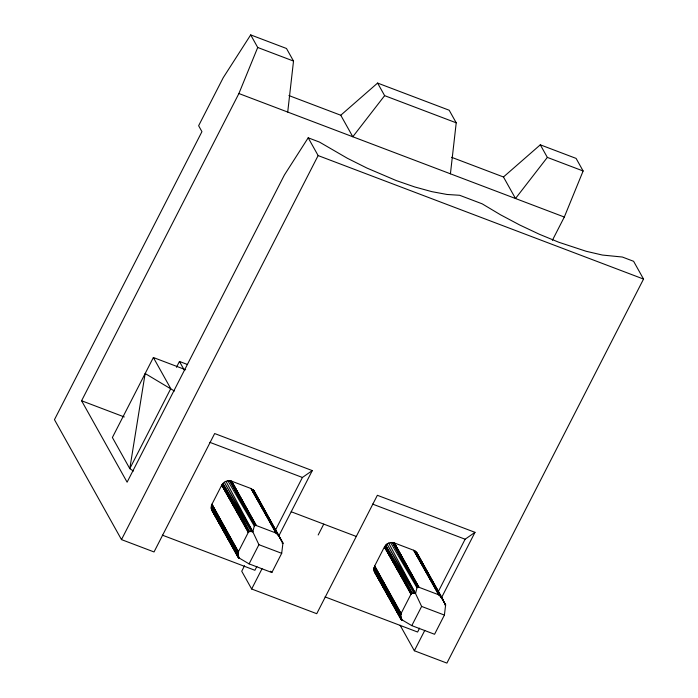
<?xml version="1.0" encoding="UTF-8"?>
<svg xmlns="http://www.w3.org/2000/svg" width="698" height="698" viewBox="0 0 698 698"><rect width="100%" height="100%" fill="white"/><g stroke="black" fill="none" stroke-linecap="round" stroke-linejoin="round"><path stroke-width="1.05" d="M287.716 112.055L293.518 61.066L286.485 48.485L250.687 34.9L223.212 77.722L198.633 125.727L201.94 131.652L54.461 419.664L121.487 539.598L154.031 551.952L214.661 433.545L312.285 470.592L278.842 535.898M450.419 173.802L456.222 122.822L449.189 110.232L377.592 83.062L340.764 115.24L288.902 95.556M281.695 553.322L282.926 543.21L253.889 490.65L251.071 488.556L231.553 481.149C227.88 479.823 223.552 481.664 221.763 485.084L211.93 504.279L211.162 507.812L211.52 509.531L238.227 557.466L249.09 563.879L271.862 572.526L281.695 553.322L258.914 544.676L252.824 531.789L225.986 481.28M444.399 615.078L445.629 604.957L416.593 552.406L413.783 550.312L394.257 542.904C390.583 541.569 386.256 543.41 384.467 546.831L374.634 566.034L373.866 569.559L374.224 571.278L400.931 619.222L411.794 625.626L434.566 634.273L444.399 615.078L421.627 606.431L415.528 593.536L388.69 543.027M238.227 557.466L211.52 509.531L239.17 558.452L238.062 554.081L238.411 551.664L248.427 532.155L249.456 531.396L252.824 531.789L254.29 526.03L254.945 525.55L256.375 525.568L276.277 533.15L280.613 538.367M401.804 619.021L400.931 619.222L374.224 571.278L401.874 620.199L400.765 615.828L401.114 613.411L411.131 593.911L412.16 593.152L415.528 593.536L416.994 587.777L417.648 587.297L419.079 587.323L438.981 594.897L443.317 600.114L416.593 552.406L440.08 595.699L415.354 551.167L439.304 595.089L413.783 550.312L438.606 594.731M238.158 552.371L238.411 551.664L211.93 504.279L238.158 552.371L211.302 506.024L238.288 555.573L211.162 507.812L239.17 558.452M400.861 614.118L401.114 613.411L374.634 566.034L400.861 614.118L374.015 567.771L400.992 617.32L373.866 569.559L401.874 620.199M400.102 625.242L414.359 650.754L446.903 663.1L643.539 279.069L633.61 261.305L622.354 257.03L602.4 255.049L586.207 251.289L558.871 242.276L539.449 234.292L519.783 225.026L500.483 214.766L482.161 203.825L459.642 195.283L446.982 194.463L431.853 191.653L414.734 186.959L396.167 180.529L366.904 168.052L347.342 158.254L319.457 142.078L308.202 137.803L284.418 174.962L127.106 482.187L81.587 400.757L238.899 93.532L257.719 47.481L250.687 34.9M552.397 240.286L564.307 217.034L583.127 170.984L576.094 158.402L540.304 144.818L503.467 176.987L451.606 157.303M185.659 369.774L153.368 357.516L112.387 437.498L129.793 468.646L133.414 471.019M176.463 367.27L179.447 361.451L187.579 364.539M121.487 539.598L318.131 155.575L308.202 137.803M244.536 565.746L241.726 571.234L251.655 588.999L316.735 613.699L377.365 495.292L474.989 532.338L441.694 597.366M249.09 563.879L258.914 544.676M256.881 566.41L254.901 570.275L162.364 535.157M275.195 530.637L302.417 477.467L312.285 470.592M251.655 588.999L262.038 568.722M318.175 534.991L323.75 524.111M411.794 625.626L421.627 606.431M419.585 628.156L417.605 632.03L325.067 596.903M437.899 592.393L465.121 539.222L474.989 532.338M414.359 650.754L424.794 630.373M377.592 83.062L384.633 95.652L352.795 136.756L340.764 115.24M540.304 144.818L547.337 157.399L515.499 198.502L503.467 176.987M248.802 531.754L248.244 532.461L221.763 485.084L248.802 531.754L222.837 483.505L251.123 531.3L224.276 482.213L252.824 531.789M411.506 593.509L410.948 594.207L384.467 546.831L411.506 593.509L385.54 545.26L413.827 593.056L386.98 543.96L415.528 593.536M282.193 543.201L282.926 543.21L253.889 490.65L277.376 533.953L252.65 489.42L276.6 533.342L251.071 488.556L275.902 532.975M444.896 604.948L445.629 604.957L417.421 553.933M257.719 47.481L293.518 61.066M384.633 95.652L456.222 122.822M547.337 157.399L583.127 170.984M238.899 93.532L564.307 217.034M318.131 155.575L643.539 279.069M209.88 442.349L302.417 477.467M372.584 504.096L465.121 539.222M81.587 400.757L124.296 416.959M291.206 511.756L356.285 536.457M174.387 391.011L145.149 373.509L129.793 468.646L170.757 388.638L153.368 357.516M213.588 512.297L214.644 514.164L212.349 511.058L226.414 535.549M270.571 571.2L271.862 572.526M390.557 542.52L416.994 587.777L392.459 542.477L418.154 587.175L394.257 542.904L419.079 587.323M227.853 480.774L254.29 526.03L229.755 480.73L255.451 525.42L231.553 481.149L256.375 525.568M375.053 572.814L389.118 597.296M390.199 599.181L391.822 602.008M392.904 603.892L396.15 609.537M397.232 611.422L398.314 613.306M227.496 537.425L228.578 539.31M229.659 541.194L231.282 544.021M234.528 549.675L235.61 551.551M236.692 553.435L237.774 555.32M377.906 576.862L376.292 574.044L379.45 579.663M381.125 582.49L382.207 584.374M383.281 586.25L384.354 588.126M217.348 518.867L215.743 516.049L218.858 521.65M400.765 614.781L374.015 567.771L400.765 615.828M238.062 553.034L211.302 506.024L238.062 554.081M411.131 593.911L384.467 546.831L411.323 593.684L410.948 594.207L411.768 593.326L385.54 545.26L412.16 593.152M248.427 532.155L221.763 485.084L248.61 531.928L248.244 532.461L249.064 531.579L222.837 483.505L249.456 531.396M419.917 559.447L421.522 562.291M422.595 564.185L423.669 566.078M424.742 567.98L427.953 573.669M429.026 575.562L430.631 578.406M431.704 580.308L432.777 582.202M433.842 584.095L434.915 585.997M435.988 587.89L439.74 594.53M440.813 596.424L445.629 604.957M413.783 550.312L438.981 594.897M255.075 493.896L256.14 495.798M259.359 501.487L260.433 503.38M262.038 506.225L263.111 508.127M264.176 510.02L267.395 515.709M268.46 517.602L270.074 520.446M271.138 522.348L274.358 528.037M275.422 529.93L282.926 543.21M251.071 488.556L276.277 533.15M392.459 542.477L417.648 587.297M383.141 586.207L384.188 588.082M387.346 593.693L388.402 595.569M229.755 480.73L254.945 525.55M219.905 523.526L220.961 525.393M224.119 531.012L225.166 532.879M179.447 361.451L184.141 369.844M418.791 587.227L394.257 542.904L418.556 587.184M256.087 525.481L231.553 481.149L255.852 525.428M374.634 566.034L400.966 613.769M211.93 504.279L238.262 552.022M415.354 551.167L439.688 595.368M252.65 489.42L276.984 533.621"/></g></svg>
